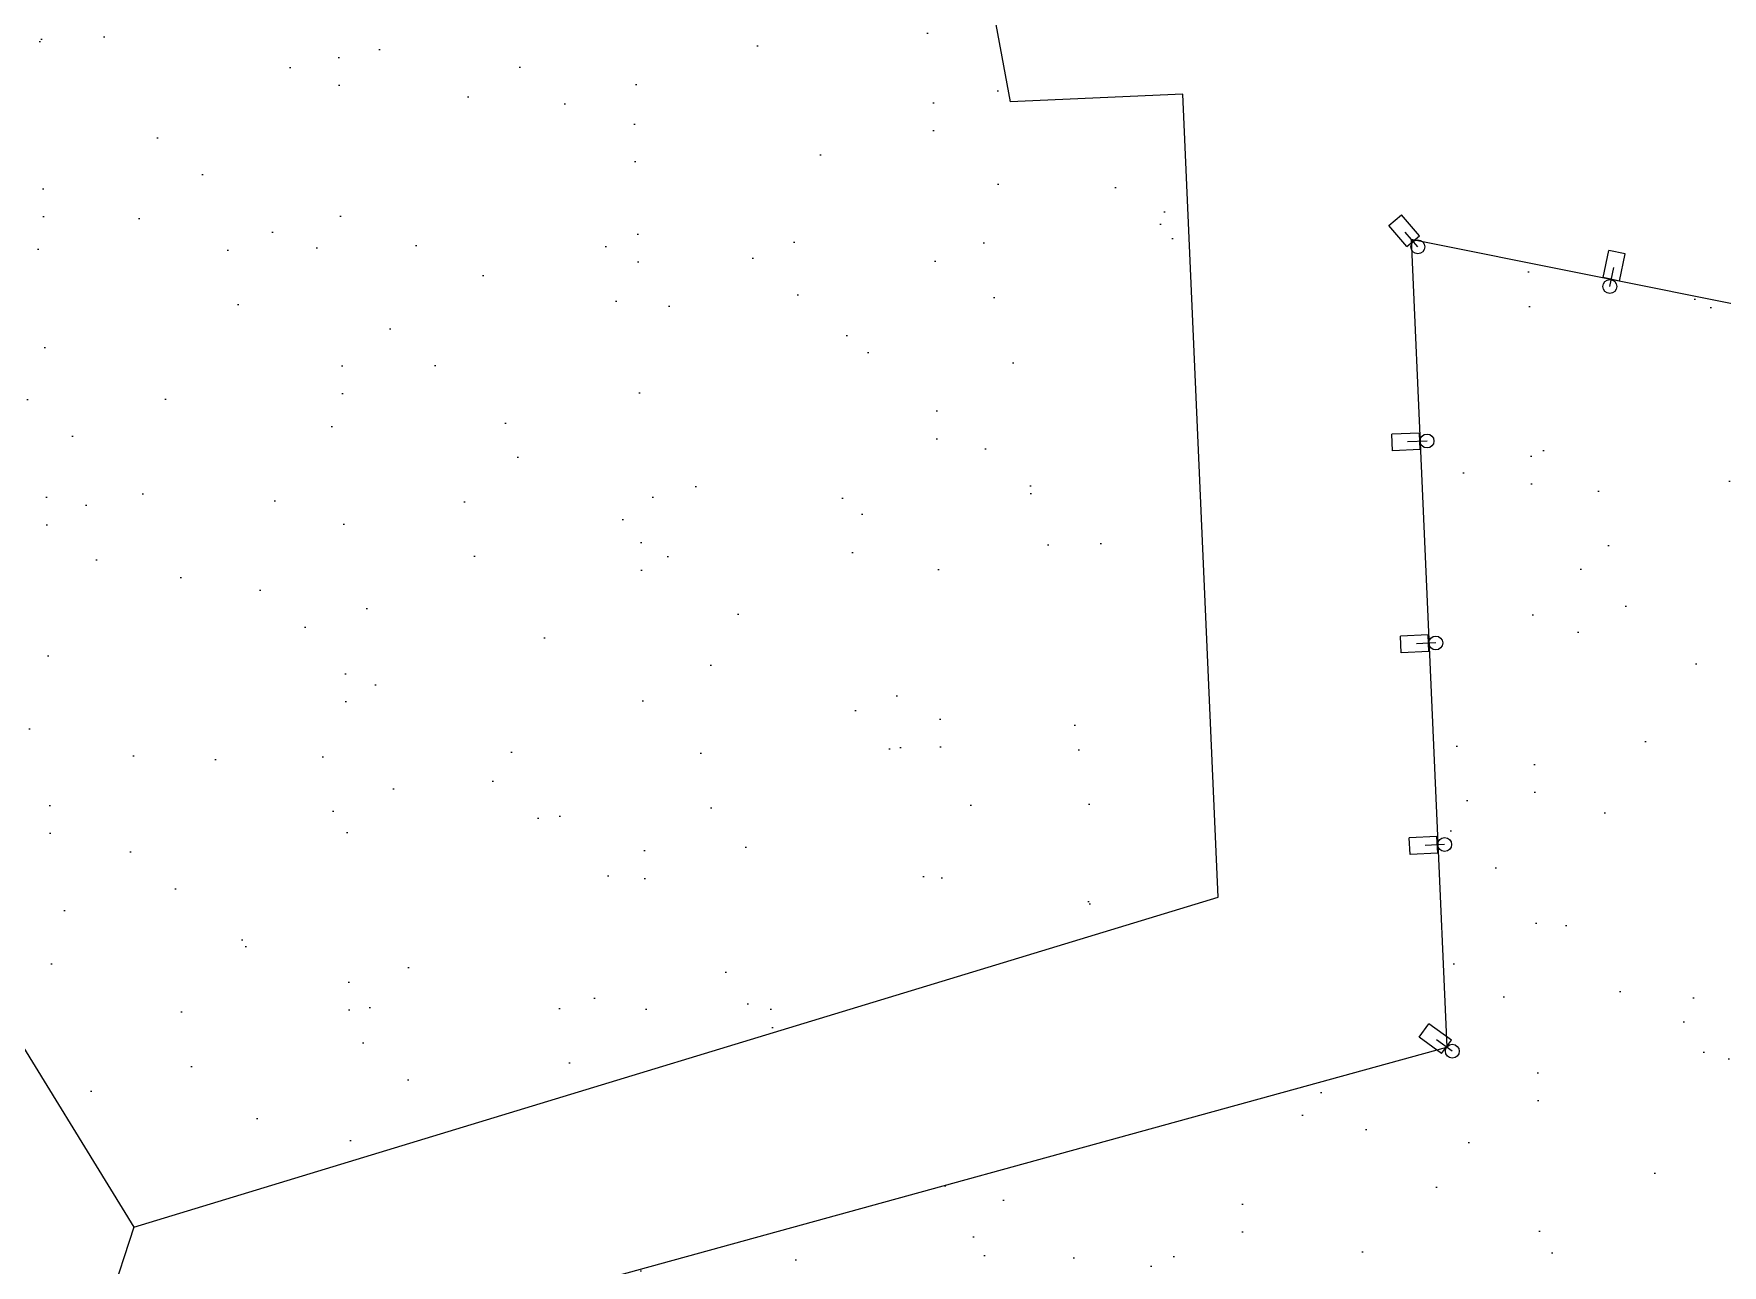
# Model space of a CAD drawing. Header units: metres. Extents: x 399 to 2240, y -1398 to 399.
# Drawn here: x 1934.77 to 1980.45, y -1249.51 to -1216.19 of the extents above; entities that cross this region are included whole.
import ezdxf

# ---------------------------------------------------------------- set-up
doc = ezdxf.new("R2010")
doc.units = ezdxf.units.M
doc.header["$MEASUREMENT"] = 0
doc.layers.add('ARQUITETURA', color=253, linetype='CONTINUOUS')
pattern_1 = [(350.62296, (1466.5355, -762.2295), (4.08992, 4.08927), [0, -4.56, 0, -5.1, 0, -4.875]), (320.623, (1466.5355, -762.2295), (9.808834, 1.91215), [0, -2.46, 0, -4.11, 0, -1.575]), (280.62296, (1464.013, -759.536), (6.39856, -6.807323), [0, -1.5, 0, -5.4, 0, -7.05]), (270.623, (1464.013, -759.536), (8.08648, -4.78256), [0, -0.75, 0, -3.54, 0, -4.05])]

msp = doc.modelspace()

# ---------------------------------------------------------------- hatches: boundary and pattern name
at = {"layer": 'ARQUITETURA'}
h = msp.add_hatch(dxfattribs=at)
h.set_pattern_fill('AR-SAND', color=116, scale=3, angle=-46.87704, style=0)
h.set_pattern_definition(pattern_1)
h.paths.add_polyline_path([(1966.8156, -1239.54825), (1965.86048, -1217.82655), (1961.18966, -1218.03192), (1960.70386, -1215.42359), (1960.43537, -1215.43567), (1960.25167, -1214.44292), (1958.03278, -1214.54269), (1956.02957, -1203.71711, 0.0836784), (1934.14973, -1212.56048), (1920.53894, -1220.92541), (1937.47351, -1248.4801)])
h = msp.add_hatch(dxfattribs=at)
h.set_pattern_fill('AR-SAND', color=116, scale=3, angle=-46.87704, style=0)
h.set_pattern_definition(pattern_1)
h.paths.add_polyline_path([(2034.79068, -1266.9057), (2036.12396, -1262.81695), (2037.83971, -1257.55527), (2034.72786, -1253.67432), (2018.88398, -1233.88669), (2026.27532, -1217.12012), (2011.96872, -1217.19914), (2000.67086, -1213.42664), (1986.62672, -1224.68517), (1972.03217, -1221.75176), (1972.99464, -1243.61251), (1943.64933, -1251.68872), (1938.16407, -1268.52965), (1963.70301, -1276.85752), (1970.5234, -1255.94142), (1992.3902, -1263.07186), (1995.33537, -1254.03991)])

# ---------------------------------------------------------------- linework, layer by layer
for p, q in [((1958.43286, -1203.23028), (1961.18966, -1218.03192)), ((1916.20656, -1213.87608), (1937.47666, -1248.47681)), ((1965.86048, -1217.82655), (1961.18966, -1218.03192)), ((1966.8156, -1239.54825), (1965.86048, -1217.82655)), ((1971.42519, -1221.38039), (1971.76697, -1221.08767)), ((1972.25483, -1221.65731), (1971.76697, -1221.08767)), ((1971.91305, -1221.95003), (1971.42519, -1221.38039)), ((1972.21199, -1221.95318), (1971.87049, -1221.55443)), ((1971.91305, -1221.95003), (1972.25483, -1221.65731)), ((1986.62672, -1224.68517), (1972.03217, -1221.75176)), ((1972.03217, -1221.75176), (1972.99464, -1243.61251)), ((1977.22542, -1222.78769), (1977.37821, -1222.05342)), ((1977.81877, -1222.14509), (1977.37821, -1222.05342)), ((1977.66598, -1222.87936), (1977.81877, -1222.14509)), ((1977.40559, -1223.02625), (1977.51255, -1222.51226)), ((1977.66598, -1222.87936), (1977.22542, -1222.78769)), ((1972.25473, -1226.99253), (1971.50546, -1227.02552)), ((1971.52525, -1227.47508), (1971.50546, -1227.02552)), ((1972.46129, -1227.20866), (1971.9368, -1227.23175)), ((1972.27452, -1227.4421), (1972.25473, -1226.99253)), ((1972.27452, -1227.4421), (1971.52525, -1227.47508)), ((1972.49125, -1232.45791), (1971.74198, -1232.49089)), ((1971.76177, -1232.94046), (1971.74198, -1232.49089)), ((1972.69781, -1232.67403), (1972.17332, -1232.69712)), ((1972.51105, -1232.90747), (1972.49125, -1232.45791)), ((1972.51105, -1232.90747), (1971.76177, -1232.94046)), ((1972.73137, -1237.91202), (1971.98209, -1237.94501)), ((1972.00189, -1238.39457), (1971.98209, -1237.94501)), ((1972.93793, -1238.12815), (1972.41344, -1238.15124)), ((1972.75116, -1238.36159), (1972.73137, -1237.91202)), ((1972.75116, -1238.36159), (1972.00189, -1238.39457)), ((1937.47666, -1248.47681), (1966.8156, -1239.54825)), ((1972.24886, -1243.34331), (1972.51458, -1242.98014)), ((1973.11987, -1243.42301), (1972.51458, -1242.98014)), ((1943.64933, -1251.68872), (1972.99464, -1243.61251)), ((1972.85415, -1243.78618), (1972.24886, -1243.34331)), ((1973.14587, -1243.72084), (1972.72218, -1243.41083)), ((1972.85415, -1243.78618), (1973.11987, -1243.42301)), ((1937.47721, -1248.47664), (1931.6567, -1266.41967))]:
    msp.add_line(p, q, dxfattribs=at)
for centre, radius in [((1972.21199, -1221.95318), 0.18754), ((1977.40559, -1223.02625), 0.18754), ((1972.46129, -1227.20866), 0.18754), ((1972.69781, -1232.67403), 0.18754), ((1972.93793, -1238.12815), 0.18754), ((1973.14587, -1243.72084), 0.18754), ((1972.99123, -1243.61024), 0.0033)]:
    msp.add_circle(centre, radius, dxfattribs=at)

doc.saveas('drawing.dxf')
